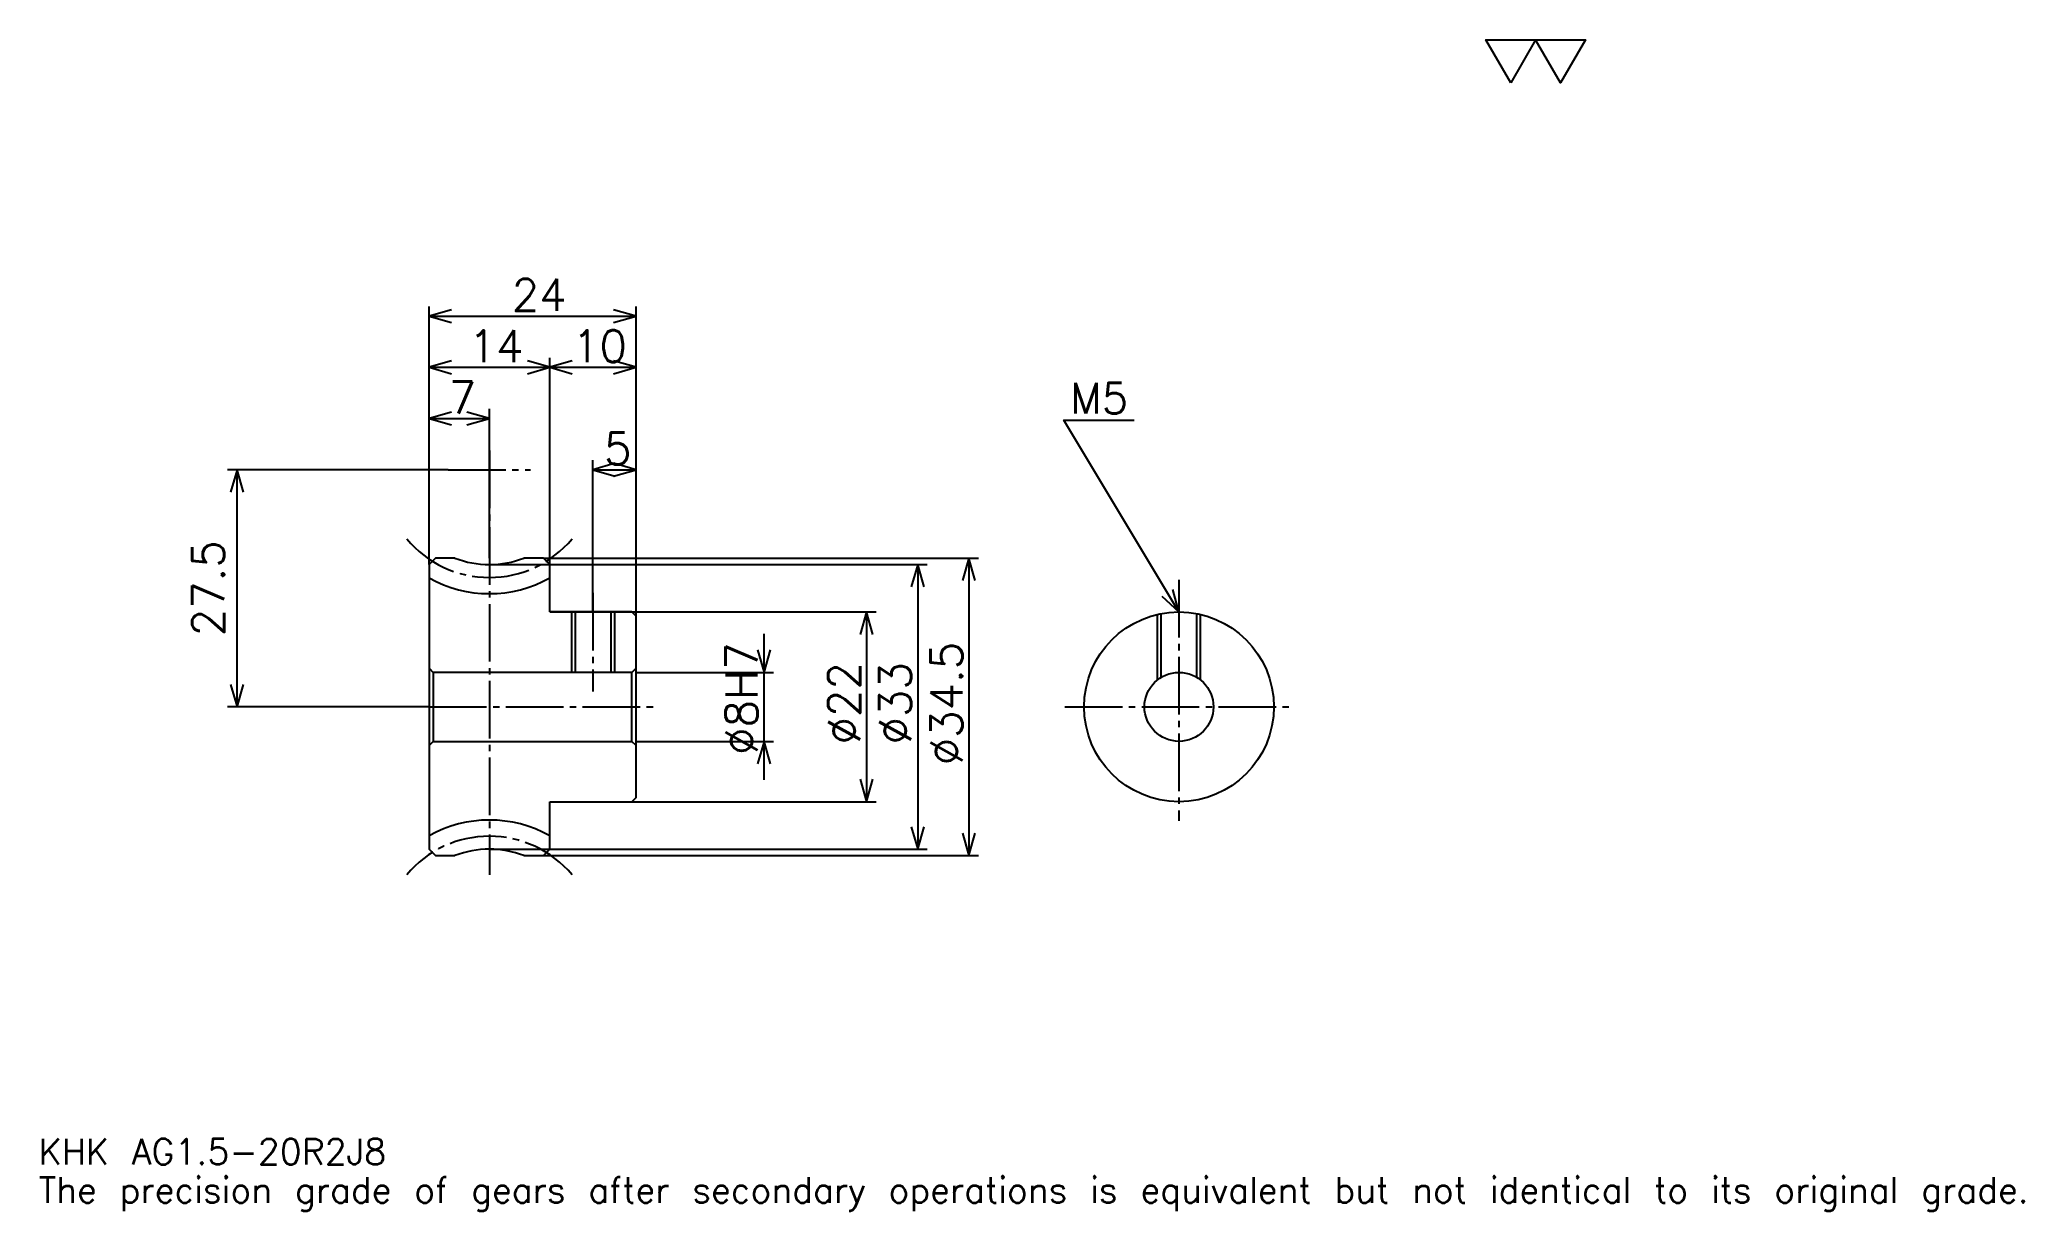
# Model space of a CAD drawing. Extents: x 8 to 238, y 3 to 139.
import ezdxf

# ---------------------------------------------------------------- set-up
doc = ezdxf.new("R2010")
doc.units = 0
doc.linetypes.add('DASHDOT', pattern=[8.903224, 6.677419, -0.741935, 0.741935, -0.741935])
doc.layers.get('0').update_dxf_attribs({"linetype": 'CONTINUOUS'})
doc.layers.add('DASHDOT', color=6, linetype='DASHDOT')
doc.styles.add('KANJI', font='TXT', dxfattribs={"bigfont": 'BIGFONT'})

msp = doc.modelspace()

# ---------------------------------------------------------------- linework, layer by layer
at = {"color": 5}
for p, q in [((52.677414, 78.459671), (52.677414, 107.629028)), ((52.677414, 106.516129), (76.677414, 106.516129)), ((76.677414, 78.459671), (76.677414, 107.629028)), ((66.677414, 78.459671), (66.677414, 101.693542)), ((52.677414, 100.580643), (66.677414, 100.580643)), ((66.677414, 100.580643), (76.677414, 100.580643)), ((52.677414, 94.645157), (59.677414, 94.645157)), ((59.677414, 78.459671), (59.677414, 95.758064)), ((71.677414, 78.459671), (71.677414, 89.822578)), ((54.903221, 88.709671), (29.306446, 88.709671)), ((30.41935, 61.209675), (30.41935, 88.709671)), ((71.677414, 88.709671), (76.677414, 88.709671)), ((52.677414, 77.717743), (52.677414, 78.459671)), ((65.935478, 78.459671), (76.677414, 78.459671)), ((66.677414, 77.717743), (66.677414, 78.459671)), ((71.677414, 72.209671), (71.677414, 78.459671)), ((76.677414, 78.459671), (116.370964, 78.459671)), ((76.677414, 71.709671), (76.677414, 78.459671)), ((115.258057, 78.459671), (115.258057, 43.959675)), ((59.677414, 77.709671), (76.677414, 77.709671)), ((76.677414, 77.709671), (110.435478, 77.709671)), ((109.322571, 77.709671), (109.322571, 44.709675)), ((66.677414, 72.209671), (76.677414, 72.209671)), ((76.677414, 72.209671), (104.5, 72.209671)), ((103.387093, 72.209671), (103.387093, 50.209675)), ((91.516129, 52.758064), (91.516129, 69.661285)), ((76.677414, 65.209671), (92.629028, 65.209671)), ((52.677414, 61.209675), (29.306446, 61.209675)), ((76.677414, 57.209675), (92.629028, 57.209675)), ((66.677414, 50.209675), (76.677414, 50.209675)), ((76.677414, 50.209675), (104.5, 50.209675)), ((59.677414, 44.709675), (76.677414, 44.709675)), ((65.935478, 43.959675), (76.677414, 43.959675)), ((76.677414, 44.709675), (110.435478, 44.709675)), ((76.677414, 43.959675), (116.370964, 43.959675))]:
    msp.add_line(p, q, dxfattribs=at)
at = {"color": 4}
for p, q in [((76.677414, 65.709671), (76.177414, 65.209671)), ((52.677414, 56.709675), (53.177414, 57.209675)), ((76.677414, 56.709675), (76.177414, 57.209675))]:
    msp.add_line(p, q, dxfattribs=at)
at = {"color": 7}
msp.add_lwpolyline([(178.064514, 133.548386), (175.170959, 138.563873), (186.745163, 138.563873), (183.851608, 133.548386), (180.958069, 138.563873), (178.064514, 133.548386)], dxfattribs=at)
at = {"color": 5}
for points in [[(55.274189, 107.258057), (52.677414, 106.516129), (55.274189, 105.774185)], [(74.080643, 105.774185), (76.677414, 106.516129), (74.080643, 107.258057)], [(55.274189, 101.322578), (52.677414, 100.580643), (55.274189, 99.838707)], [(64.080643, 99.838707), (66.677414, 100.580643), (64.080643, 101.322578)], [(69.274185, 101.322578), (66.677414, 100.580643), (69.274185, 99.838707)], [(74.080643, 99.838707), (76.677414, 100.580643), (74.080643, 101.322578)], [(55.274189, 95.3871), (52.677414, 94.645157), (55.274189, 93.903229)], [(57.080639, 93.903229), (59.677414, 94.645157), (57.080639, 95.3871)], [(139.6129, 72.209671), (126.258057, 94.467743), (134.419342, 94.467743)], [(31.161285, 86.1129), (30.41935, 88.709671), (29.677414, 86.1129)], [(74.274185, 89.451614), (71.677414, 88.709671), (74.274185, 87.967743)], [(74.080643, 87.967743), (76.677414, 88.709671), (74.080643, 89.451614)], [(116, 75.8629), (115.258057, 78.459671), (114.516129, 75.8629)], [(110.064514, 75.1129), (109.322571, 77.709671), (108.580643, 75.1129)], [(137.640656, 74.054665), (139.6129, 72.209671), (138.913086, 74.818115)], [(104.129028, 69.6129), (103.387093, 72.209671), (102.645157, 69.6129)], [(90.774185, 67.80645), (91.516129, 65.209671), (92.258057, 67.80645)], [(29.677414, 63.80645), (30.41935, 61.209675), (31.161285, 63.80645)], [(92.258057, 54.6129), (91.516129, 57.209675), (90.774185, 54.6129)], [(102.645157, 52.80645), (103.387093, 50.209675), (104.129028, 52.80645)], [(108.580643, 47.30645), (109.322571, 44.709675), (110.064514, 47.30645)], [(114.516129, 46.55645), (115.258057, 43.959675), (116, 46.55645)]]:
    msp.add_lwpolyline(points, dxfattribs=at)
at = {"color": 4}
for points in [[(55.685234, 78.459671), (53.41935, 78.459671), (52.677414, 77.717743), (52.677414, 56.709675)], [(66.677414, 72.209671), (66.677414, 77.717743), (65.935478, 78.459671), (63.669594, 78.459671)], [(66.677414, 50.209675), (76.177414, 50.209675), (76.677414, 50.709675), (76.677414, 71.709671), (76.177414, 72.209671), (66.677414, 72.209671)], [(69.177414, 72.209671), (69.177414, 65.209671)], [(69.612411, 72.209671), (69.612411, 65.209671)], [(73.742416, 72.209671), (73.742416, 65.209671)], [(74.177414, 72.209671), (74.177414, 65.209671)], [(137.1129, 64.332176), (137.1129, 71.921814)], [(137.547897, 64.635429), (137.547897, 72.014107)], [(141.677902, 64.635429), (141.677902, 72.014107)], [(142.1129, 64.332176), (142.1129, 71.921814)], [(52.677414, 65.709671), (53.177414, 65.209671), (53.177414, 57.209675), (76.177414, 57.209675), (76.177414, 65.209671), (53.177414, 65.209671)], [(52.677414, 56.709675), (52.677414, 44.701611), (53.41935, 43.959675), (55.685234, 43.959675)], [(63.669594, 43.959675), (65.935478, 43.959675), (66.677414, 44.701611), (66.677414, 50.209675)]]:
    msp.add_lwpolyline(points, dxfattribs=at)
for radius in [11, 4]:
    msp.add_circle((139.6129, 61.209675), radius, dxfattribs=at)
for centre, radius, start, end in [((59.677414, 88.709671), 11, 248.72003407, 291.27996593), ((59.677414, 88.709671), 14.375, 240.85926197, 299.14073803), ((59.677414, 33.709675), 14.375, 60.85926197, 119.14073803), ((59.677414, 33.709675), 11, 68.72003407, 111.27996593)]:
    msp.add_arc(centre, radius, start, end, dxfattribs=at)
at = {"layer": 'DASHDOT', "color": 7}
for p, q in [((59.677414, 90.935486), (59.677414, 41.733868)), ((54.903221, 88.709671), (64.451607, 88.709671)), ((139.6129, 75.91935), (139.6129, 47.983868)), ((52.677414, 61.209675), (78.903221, 61.209675)), ((126.387093, 61.209675), (152.838715, 61.209675))]:
    msp.add_line(p, q, dxfattribs=at)
msp.add_lwpolyline([(71.677414, 74.435478), (71.677414, 62.983868)], dxfattribs=at)
for centre, start, end in [((59.677414, 88.709671), 220.00000049, 319.99999951), ((59.677414, 33.709675), 40.00000049, 139.99999951)]:
    msp.add_arc(centre, 12.5, start, end, dxfattribs=at)

# ---------------------------------------------------------------- texts
at = {"color": 7, "style": 'KANJI'}
for s, height, p in [('24', 3.709677, (62.266125, 107.109673)), ('14', 3.709677, (57.266125, 101.174194)), ('10', 3.709677, (69.266121, 101.174194)), ('7', 3.709677, (54.971767, 95.238708)), ('M5', 3.56129, (126.999992, 95.209671)), ('5', 3.709677, (72.971771, 89.303223)), ('KHK AG1.5-20R2J8', 2.967742, (7.419355, 8.16129)), ('The precision grade of gears after secondary operations is equivalent but not identical to its original grade.', 2.967742, (7.419355, 3.709677))]:
    msp.add_text(s, height=height, dxfattribs=at).set_placement(p)
for s, p in [('27.5', (28.935478, 69.395157)), ('%%c8H7', (90.774185, 55.645157)), ('%%c34.5', (114.516129, 54.439514)), ('%%c22', (102.645157, 56.850803)), ('%%c33', (108.580643, 56.850803))]:
    msp.add_text(s, height=3.709677, rotation=90, dxfattribs=at).set_placement(p)

doc.saveas('drawing.dxf')
